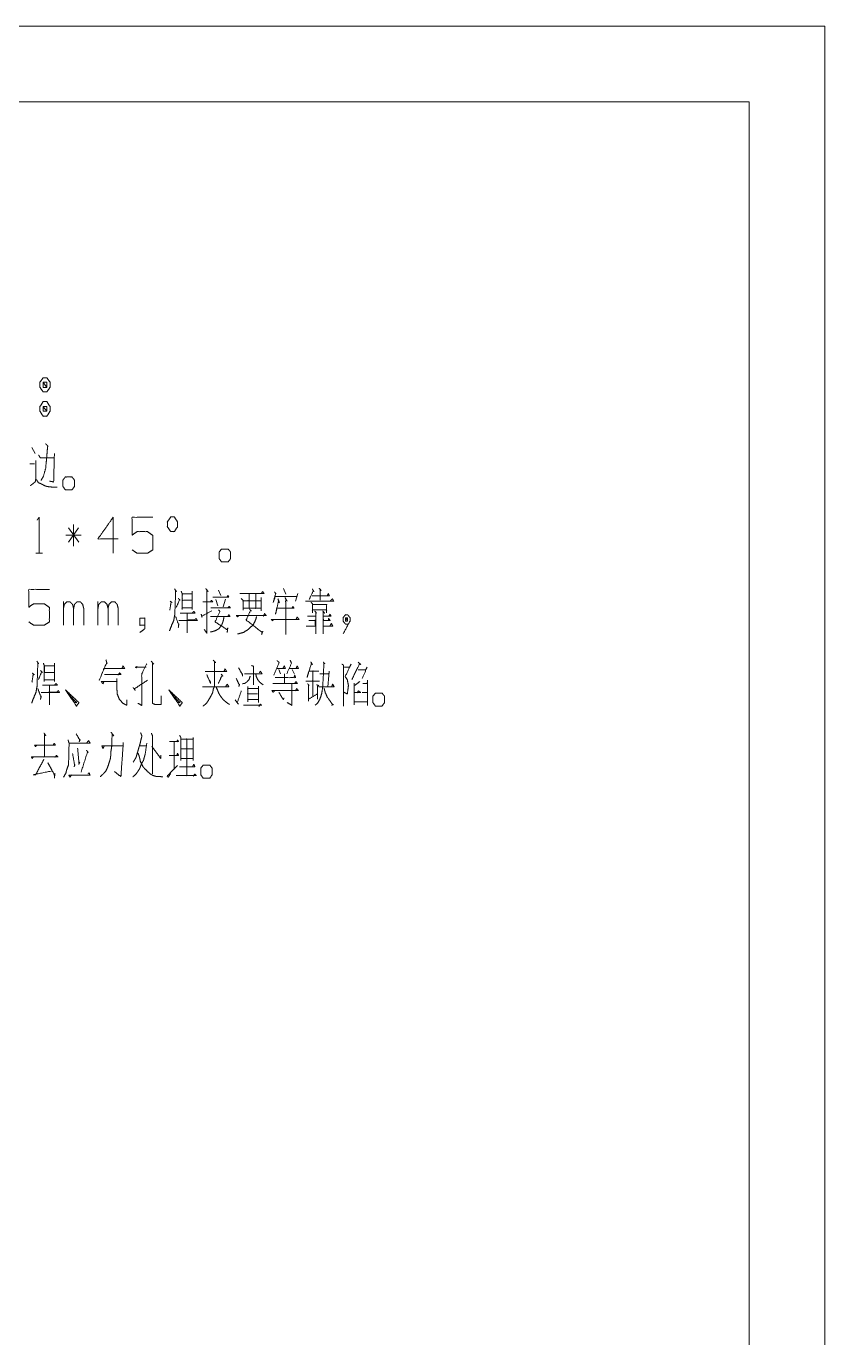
# Model space of a CAD drawing. Header units: millimetres. Extents: x 2210 to 79821, y -19430 to 2344.
# Drawn here: x 4267.5 to 4320.3, y 1703.1 to 1789.8 of the extents above; entities that cross this region are included whole.
import ezdxf

# ---------------------------------------------------------------- set-up
doc = ezdxf.new("R2010")
doc.units = ezdxf.units.MM
doc.layers.add('101', color=7, linetype='Continuous', true_color=0xffffff)

msp = doc.modelspace()

# ---------------------------------------------------------------- linework, layer by layer
at = {"layer": '101', "color": 133, "linetype": 'Continuous', "lineweight": 18}
for p, q in [((4320.265, 1789.822), (3900.265, 1789.822)), ((4320.265, 1492.822), (4320.265, 1789.822)), ((4315.265, 1784.822), (3925.265, 1784.822)), ((4315.265, 1497.822), (4315.265, 1784.822))]:
    msp.add_line(p, q, dxfattribs=at)
at = {"layer": '101', "color": 72, "linetype": 'Continuous', "lineweight": 18}
for p, q in [((4267.876, 1761.979), (4268.088, 1761.579)), ((4267.734, 1760.903), (4268.053, 1760.903)), ((4270.948, 1756.666), (4270.294, 1755.716)), ((4270.294, 1756.666), (4270.965, 1755.716)), ((4270.612, 1755.466), (4270.612, 1756.891)), ((4271.124, 1756.191), (4270.117, 1756.191)), ((4268.141, 1754.991), (4268.565, 1754.991)), ((4280.018, 1751.929), (4280.16, 1751.504)), ((4280.195, 1752.553), (4280.354, 1752.204)), ((4280.655, 1751.954), (4280.513, 1751.454)), ((4284.5, 1752.653), (4284.66, 1752.278)), ((4285.455, 1752.329), (4285.296, 1751.829)), ((4269.958, 1750.229), (4269.958, 1751.804)), ((4272.234, 1750.229), (4272.234, 1751.804)), ((4284.2, 1747.316), (4284.306, 1747.016)), ((4284.571, 1747.016), (4284.571, 1746.391)), ((4285.066, 1747.316), (4285.225, 1746.991)), ((4289.69, 1745.791), (4290.026, 1745.791)), ((4277.282, 1742.528), (4277.282, 1740.704)), ((4275.006, 1742.254), (4275.43, 1742.254)), ((4277.724, 1742.054), (4278.502, 1742.054))]:
    msp.add_line(p, q, dxfattribs=at)
for points, knots in [([(4268.857, 1766.591), (4268.618, 1766.591), (4268.406, 1766.291), (4268.406, 1765.954), (4268.618, 1765.654), (4268.857, 1765.654), (4269.069, 1765.954), (4269.069, 1766.291), (4268.857, 1766.591)], [0, 0, 0.091014, 0.231141, 0.359873, 0.5, 0.591014, 0.731141, 0.859873, 1, 1]), ([(4268.618, 1765.954), (4268.857, 1765.954), (4268.618, 1766.291), (4268.618, 1765.954)], [0, 0, 0.24116, 0.6589, 1, 1]), ([(4268.857, 1765.954), (4268.857, 1766.291), (4268.618, 1766.291)], [0, 0, 0.585821, 1, 1]), ([(4269.069, 1764.679), (4268.857, 1765.016), (4268.618, 1765.016), (4268.406, 1764.679), (4268.406, 1764.379), (4268.618, 1764.041), (4268.857, 1764.041), (4269.069, 1764.379), (4269.069, 1764.679)], [0, 0, 0.149199, 0.238514, 0.387714, 0.5, 0.649199, 0.738514, 0.887714, 1, 1]), ([(4268.618, 1764.679), (4268.618, 1764.379), (4268.857, 1764.379)], [0, 0, 0.556971, 1, 1]), ([(4268.857, 1764.679), (4268.618, 1764.679), (4268.857, 1764.379), (4268.857, 1764.679)], [0, 0, 0.258827, 0.674606, 1, 1]), ([(4268.318, 1761.479), (4268.424, 1761.304), (4269.343, 1761.304)], [0, 0, 0.182091, 1, 1]), ([(4268.777, 1762.229), (4268.919, 1762.079), (4268.883, 1761.729), (4268.848, 1761.254), (4268.777, 1760.579), (4268.636, 1760.079), (4268.477, 1759.804)], [0, 0, 0.080831, 0.218771, 0.405541, 0.67168, 0.875422, 1, 1]), ([(4269.361, 1761.579), (4269.307, 1759.704), (4269.042, 1759.754)], [0, 0, 0.874253, 1, 1]), ([(4268.123, 1761.129), (4268.123, 1759.879), (4268.106, 1759.729), (4267.964, 1759.604), (4267.77, 1759.454)], [0, 0, 0.681074, 0.763374, 0.866199, 1, 1]), ([(4268.176, 1759.854), (4268.3, 1759.654), (4268.477, 1759.579), (4268.671, 1759.479), (4268.848, 1759.404), (4269.042, 1759.379), (4269.29, 1759.354), (4269.537, 1759.354)], [0, 0, 0.153693, 0.2792, 0.422102, 0.54759, 0.675713, 0.838282, 1, 1]), ([(4269.923, 1759.404), (4269.923, 1759.829), (4270.082, 1760.029), (4270.523, 1760.029), (4270.683, 1759.829), (4270.683, 1759.404), (4270.523, 1759.179), (4270.082, 1759.179), (4269.923, 1759.404)], [0, 0, 0.152008, 0.243411, 0.401445, 0.492848, 0.644856, 0.743411, 0.901445, 1, 1]), ([(4268.212, 1757.166), (4268.353, 1757.366), (4268.353, 1754.991)], [0, 0, 0.093484, 1, 1]), ([(4273.578, 1755.941), (4272.234, 1755.941), (4273.242, 1757.366), (4273.242, 1754.991)], [0, 0, 0.245871, 0.565294, 1, 1]), ([(4274.493, 1755.216), (4274.829, 1754.991), (4275.518, 1754.991), (4275.854, 1755.216), (4275.854, 1756.166), (4275.518, 1756.416), (4274.829, 1756.416), (4274.493, 1756.191), (4274.493, 1757.366), (4275.854, 1757.366)], [0, 0, 0.062227, 0.168344, 0.230571, 0.376817, 0.441265, 0.547381, 0.609608, 0.790491, 1, 1]), ([(4277.052, 1756.416), (4277.282, 1756.416), (4277.494, 1756.741), (4277.494, 1757.066), (4277.282, 1757.391), (4277.052, 1757.391), (4276.823, 1757.066), (4276.823, 1756.741), (4277.052, 1756.416)], [0, 0, 0.08568, 0.230391, 0.351581, 0.496291, 0.581972, 0.730391, 0.851581, 1, 1]), ([(4280.244, 1754.641), (4280.244, 1755.066), (4280.404, 1755.266), (4280.845, 1755.266), (4281.004, 1755.066), (4281.004, 1754.641), (4280.845, 1754.416), (4280.404, 1754.416), (4280.244, 1754.641)], [0, 0, 0.152008, 0.243411, 0.401445, 0.492848, 0.644856, 0.743411, 0.901445, 1, 1]), ([(4267.664, 1750.454), (4268, 1750.229), (4268.689, 1750.229), (4269.025, 1750.454), (4269.025, 1751.404), (4268.689, 1751.654), (4268, 1751.654), (4267.664, 1751.429), (4267.664, 1752.604), (4269.025, 1752.604)], [0, 0, 0.062227, 0.168344, 0.230571, 0.376817, 0.441265, 0.547381, 0.609608, 0.790491, 1, 1]), ([(4277.3, 1752.629), (4277.424, 1752.454), (4277.371, 1752.529), (4277.318, 1750.954), (4277.247, 1750.554), (4277.088, 1750.179), (4276.964, 1749.854)], [0, 0, 0.070423, 0.100597, 0.618411, 0.751881, 0.885731, 1, 1]), ([(4277.547, 1752.004), (4277.671, 1751.879), (4277.636, 1751.929), (4277.406, 1751.404)], [0, 0, 0.2171, 0.292679, 1, 1]), ([(4277.742, 1752.479), (4277.795, 1752.329), (4277.795, 1751.279), (4277.795, 1751.379), (4278.466, 1751.379), (4278.466, 1751.279), (4278.466, 1752.479), (4278.466, 1752.304), (4277.812, 1752.304), (4277.812, 1751.879), (4278.449, 1751.879)], [0, 0, 0.030769, 0.233822, 0.253158, 0.383042, 0.402378, 0.63444, 0.668282, 0.794752, 0.876943, 1, 1]), ([(4279.364, 1752.653), (4279.523, 1752.454), (4279.435, 1752.529), (4279.435, 1749.704), (4279.258, 1749.954)], [0, 0, 0.072951, 0.106035, 0.912581, 1, 1]), ([(4279.824, 1752.079), (4280.884, 1752.079), (4280.831, 1752.204), (4280.761, 1752.079)], [0, 0, 0.791484, 0.892824, 1, 1]), ([(4281.605, 1752.329), (4283.214, 1752.329), (4283.125, 1752.454), (4283.019, 1752.329)], [0, 0, 0.835343, 0.914847, 1, 1]), ([(4281.694, 1752.004), (4281.835, 1751.879), (4281.835, 1751.229), (4281.835, 1751.354), (4283.019, 1751.354), (4283.019, 1751.179), (4283.019, 1752.054), (4283.019, 1751.854), (4281.782, 1751.854), (4282.224, 1751.854), (4282.224, 1752.304), (4282.224, 1751.354), (4282.666, 1751.354), (4282.666, 1752.278)], [0, 0, 0.024061, 0.106927, 0.122862, 0.273836, 0.296146, 0.407697, 0.433193, 0.590924, 0.647255, 0.704624, 0.825738, 0.882075, 1, 1]), ([(4283.9, 1752.429), (4283.988, 1752.329), (4283.811, 1751.729), (4283.953, 1752.129), (4285.367, 1752.129)], [0, 0, 0.051389, 0.292216, 0.455566, 1, 1]), ([(4284.129, 1751.979), (4284.235, 1751.704), (4284.165, 1751.829), (4283.97, 1750.954), (4284.059, 1751.354), (4285.19, 1751.354), (4285.119, 1751.479), (4285.066, 1751.354)], [0, 0, 0.093425, 0.138948, 0.42305, 0.552892, 0.911446, 0.956962, 1, 1]), ([(4284.607, 1752.054), (4284.73, 1751.829), (4284.642, 1751.929), (4284.642, 1749.629)], [0, 0, 0.095448, 0.145059, 1, 1]), ([(4285.946, 1751.829), (4287.802, 1751.829), (4287.731, 1751.979), (4287.608, 1751.854)], [0, 0, 0.844512, 0.91998, 1, 1]), ([(4286.406, 1752.629), (4286.512, 1752.429), (4286.476, 1752.529), (4286.194, 1751.929)], [0, 0, 0.227343, 0.333861, 1, 1]), ([(4286.388, 1752.179), (4287.519, 1752.179), (4287.466, 1752.329), (4287.396, 1752.204)], [0, 0, 0.788906, 0.899853, 1, 1]), ([(4286.848, 1752.679), (4286.989, 1752.529), (4286.918, 1752.629), (4286.918, 1751.879)], [0, 0, 0.191133, 0.304672, 1, 1]), ([(4269.958, 1751.329), (4270.011, 1751.604), (4270.188, 1751.779), (4270.382, 1751.779), (4270.559, 1751.604), (4270.63, 1751.329), (4270.63, 1750.229)], [0, 0, 0.118881, 0.224458, 0.306986, 0.412563, 0.533092, 1, 1]), ([(4270.63, 1751.329), (4270.683, 1751.604), (4270.859, 1751.779), (4271.071, 1751.779), (4271.23, 1751.604), (4271.301, 1751.329), (4271.301, 1750.229)], [0, 0, 0.118603, 0.223949, 0.313763, 0.413923, 0.534169, 1, 1]), ([(4272.234, 1751.329), (4272.287, 1751.604), (4272.464, 1751.779), (4272.659, 1751.779), (4272.835, 1751.604), (4272.906, 1751.329), (4272.906, 1750.229)], [0, 0, 0.118877, 0.224466, 0.306994, 0.41257, 0.533094, 1, 1]), ([(4272.906, 1751.329), (4272.959, 1751.604), (4273.136, 1751.779), (4273.348, 1751.779), (4273.507, 1751.604), (4273.578, 1751.329), (4273.578, 1750.229)], [0, 0, 0.118605, 0.223938, 0.313768, 0.413928, 0.534173, 1, 1]), ([(4276.999, 1751.829), (4277.141, 1751.729), (4277.07, 1751.779), (4276.982, 1751.229)], [0, 0, 0.212028, 0.31807, 1, 1]), ([(4277.583, 1750.554), (4278.802, 1750.554), (4278.714, 1750.679), (4278.625, 1750.579), (4278.131, 1750.579), (4278.131, 1751.054), (4278.131, 1749.729)], [0, 0, 0.320857, 0.361127, 0.39624, 0.526443, 0.651408, 1, 1]), ([(4277.671, 1751.029), (4278.661, 1751.029), (4278.572, 1751.154), (4278.484, 1751.054)], [0, 0, 0.775505, 0.89545, 1, 1]), ([(4279.064, 1750.954), (4279.117, 1750.754), (4279.099, 1750.829), (4279.753, 1751.179)], [0, 0, 0.201732, 0.276852, 1, 1]), ([(4279.17, 1751.779), (4279.824, 1751.779), (4279.735, 1751.879), (4279.665, 1751.779)], [0, 0, 0.718752, 0.86542, 1, 1]), ([(4279.7, 1751.379), (4280.99, 1751.379), (4280.902, 1751.479), (4280.814, 1751.379)], [0, 0, 0.828595, 0.914289, 1, 1]), ([(4280.195, 1751.254), (4280.301, 1751.154), (4279.983, 1750.454), (4280.778, 1749.929), (4280.814, 1750.054), (4280.778, 1749.754)], [0, 0, 0.063382, 0.397729, 0.812145, 0.868638, 1, 1]), ([(4282.259, 1751.279), (4282.383, 1751.179), (4282.33, 1751.229), (4282.03, 1750.579), (4283.09, 1749.754), (4283.125, 1749.829), (4283.055, 1749.629)], [0, 0, 0.061504, 0.089684, 0.366517, 0.885936, 0.917994, 1, 1]), ([(4286.317, 1751.754), (4286.406, 1751.654), (4286.406, 1751.054), (4286.406, 1751.254), (4287.343, 1751.254), (4287.343, 1751.054), (4287.343, 1751.604), (4286.388, 1751.604)], [0, 0, 0.037336, 0.20518, 0.26113, 0.523187, 0.579137, 0.732994, 1, 1]), ([(4286.565, 1751.179), (4286.671, 1751.029), (4286.636, 1751.104), (4286.636, 1749.654)], [0, 0, 0.107015, 0.155311, 1, 1]), ([(4287.095, 1751.179), (4287.219, 1751.029), (4287.13, 1751.104), (4287.13, 1749.654), (4287.13, 1750.829), (4287.643, 1750.829), (4287.572, 1750.954), (4287.484, 1750.829)], [0, 0, 0.051928, 0.082882, 0.470098, 0.783876, 0.920761, 0.959114, 1, 1]), ([(4275.342, 1750.229), (4275.006, 1750.229), (4275.006, 1750.704), (4275.342, 1750.704), (4275.342, 1750.004), (4275.006, 1749.754)], [0, 0, 0.148256, 0.357928, 0.506184, 0.815178, 1, 1]), ([(4277.371, 1750.804), (4277.583, 1750.229), (4277.583, 1750.329), (4277.547, 1750.079)], [0, 0, 0.634877, 0.738453, 1, 1]), ([(4280.566, 1750.779), (4280.531, 1750.579), (4280.478, 1750.404), (4280.407, 1750.229), (4280.23, 1750.004), (4280.018, 1749.879), (4279.859, 1749.829), (4279.665, 1749.779)], [0, 0, 0.137746, 0.261752, 0.389762, 0.583801, 0.750762, 0.863853, 1, 1]), ([(4279.682, 1750.804), (4280.973, 1750.804), (4280.884, 1750.929), (4280.831, 1750.829)], [0, 0, 0.828928, 0.927277, 1, 1]), ([(4281.552, 1750.879), (4281.464, 1750.779), (4281.376, 1750.879), (4283.355, 1750.879), (4283.249, 1751.004), (4283.161, 1750.829)], [0, 0, 0.051199, 0.102397, 0.861882, 0.924784, 1, 1]), ([(4282.719, 1750.804), (4282.666, 1750.604), (4282.507, 1750.279), (4282.171, 1749.954), (4281.853, 1749.754), (4281.464, 1749.654)], [0, 0, 0.114103, 0.313636, 0.571365, 0.778586, 1, 1]), ([(4283.829, 1750.604), (4283.776, 1750.529), (4283.705, 1750.604), (4285.526, 1750.604), (4285.402, 1750.779), (4285.331, 1750.604)], [0, 0, 0.037979, 0.080592, 0.833332, 0.921955, 1, 1]), ([(4286.088, 1750.829), (4286.653, 1750.829), (4286.6, 1750.829), (4286.636, 1750.829), (4286.636, 1750.554), (4286.176, 1750.554), (4286.6, 1750.554), (4286.6, 1750.179), (4285.999, 1750.179)], [0, 0, 0.202818, 0.221824, 0.234499, 0.333106, 0.497899, 0.650016, 0.784492, 1, 1]), ([(4287.095, 1750.554), (4287.572, 1750.554), (4287.484, 1750.679), (4287.466, 1750.554)], [0, 0, 0.630796, 0.833141, 1, 1]), ([(4287.095, 1750.179), (4287.749, 1750.179), (4287.661, 1750.354), (4287.572, 1750.204)], [0, 0, 0.638576, 0.830011, 1, 1]), ([(4288.735, 1750.304), (4288.594, 1750.304), (4288.435, 1750.504), (4288.435, 1750.729), (4288.594, 1750.929), (4288.735, 1750.929), (4288.894, 1750.729), (4288.894, 1750.504), (4288.435, 1749.654)], [0, 0, 0.057341, 0.160987, 0.252238, 0.355877, 0.413218, 0.516857, 0.608109, 1, 1]), ([(4288.594, 1750.504), (4288.735, 1750.504), (4288.594, 1750.729), (4288.594, 1750.504)], [0, 0, 0.223671, 0.644056, 1, 1]), ([(4288.735, 1750.504), (4288.735, 1750.729), (4288.594, 1750.729)], [0, 0, 0.614104, 1, 1]), ([(4268.194, 1747.866), (4268.318, 1747.691), (4268.265, 1747.766), (4268.212, 1746.191), (4268.141, 1745.791), (4267.982, 1745.416), (4267.858, 1745.091)], [0, 0, 0.070423, 0.100605, 0.618416, 0.751887, 0.885731, 1, 1]), ([(4268.636, 1747.716), (4268.689, 1747.566), (4268.689, 1746.516), (4268.689, 1746.616), (4269.361, 1746.616), (4269.361, 1746.516), (4269.361, 1747.716), (4269.361, 1747.541), (4268.707, 1747.541), (4268.707, 1747.116), (4269.343, 1747.116)], [0, 0, 0.030767, 0.23382, 0.253156, 0.383048, 0.402384, 0.634447, 0.668289, 0.79476, 0.876951, 1, 1]), ([(4272.765, 1747.941), (4272.835, 1747.691), (4272.818, 1747.766), (4272.323, 1746.591), (4272.641, 1747.366), (4274.002, 1747.366), (4273.896, 1747.541), (4273.807, 1747.341)], [0, 0, 0.061361, 0.07956, 0.380695, 0.578569, 0.900023, 0.948357, 1, 1]), ([(4275.465, 1747.691), (4275.129, 1746.991), (4275.129, 1744.941), (4274.882, 1745.066)], [0, 0, 0.250158, 0.910682, 1, 1]), ([(4275.748, 1747.866), (4275.925, 1747.666), (4275.836, 1747.716), (4275.836, 1745.191), (4275.854, 1745.066), (4276.013, 1744.991), (4276.42, 1744.991), (4276.42, 1745.566)], [0, 0, 0.063897, 0.0882, 0.692688, 0.722913, 0.765017, 0.862346, 1, 1]), ([(4279.859, 1747.916), (4280.018, 1747.766), (4279.93, 1747.791), (4279.93, 1746.166), (4279.859, 1746.016), (4279.824, 1745.791), (4279.682, 1745.516), (4279.523, 1745.241), (4279.4, 1745.066), (4279.187, 1744.891)], [0, 0, 0.063464, 0.090124, 0.561778, 0.609905, 0.676012, 0.765767, 0.857979, 0.920184, 1, 1]), ([(4282.383, 1747.566), (4282.524, 1747.516), (4282.507, 1747.541), (4282.507, 1746.291), (4282.507, 1747.016), (4281.924, 1747.016), (4283.09, 1747.016), (4282.966, 1747.191), (4282.913, 1747.091)], [0, 0, 0.035429, 0.042661, 0.337969, 0.50925, 0.647047, 0.922631, 0.973257, 1, 1]), ([(4284.076, 1747.891), (4284.218, 1747.766), (4283.864, 1746.941)], [0, 0, 0.173729, 1, 1]), ([(4284.942, 1747.916), (4285.031, 1747.716), (4284.713, 1747.016)], [0, 0, 0.22142, 1, 1]), ([(4286.3, 1747.816), (4286.406, 1747.641), (4286.335, 1747.691), (4286.052, 1746.766), (4286.176, 1747.191), (4286.83, 1747.191), (4286.441, 1747.191), (4286.441, 1745.541), (4286.441, 1746.541), (4285.982, 1746.541), (4286.883, 1746.541)], [0, 0, 0.030292, 0.04311, 0.186306, 0.251836, 0.348651, 0.406217, 0.650485, 0.798525, 0.866556, 1, 1]), ([(4287.13, 1747.791), (4287.236, 1747.691), (4287.166, 1747.716), (4287.095, 1746.166), (4287.024, 1745.716), (4286.901, 1745.341), (4286.759, 1745.091), (4286.583, 1744.941)], [0, 0, 0.046389, 0.070254, 0.564117, 0.709103, 0.834793, 0.926207, 1, 1]), ([(4288.346, 1747.666), (4288.47, 1747.591), (4288.47, 1744.891), (4288.47, 1747.466), (4288.877, 1747.466), (4288.965, 1747.666), (4288.576, 1746.841), (4288.718, 1746.616), (4288.788, 1746.241), (4288.718, 1745.691), (4288.452, 1745.816)], [0, 0, 0.017119, 0.336573, 0.641239, 0.689335, 0.715205, 0.823115, 0.854558, 0.899707, 0.965316, 1, 1]), ([(4289.425, 1747.791), (4289.601, 1747.641), (4289.531, 1747.691), (4289.018, 1746.641)], [0, 0, 0.155917, 0.214176, 1, 1]), ([(4267.893, 1747.066), (4268.035, 1746.966), (4267.964, 1747.016), (4267.876, 1746.466)], [0, 0, 0.212003, 0.318011, 1, 1]), ([(4268.441, 1747.241), (4268.565, 1747.116), (4268.53, 1747.166), (4268.3, 1746.641)], [0, 0, 0.217072, 0.292654, 1, 1]), ([(4272.641, 1746.516), (4272.57, 1746.366), (4272.446, 1746.516), (4273.489, 1746.516), (4273.489, 1746.716), (4273.489, 1746.041), (4273.507, 1745.691), (4273.648, 1745.341), (4273.896, 1745.066), (4274.143, 1744.941), (4274.143, 1745.291)], [0, 0, 0.041424, 0.089998, 0.350496, 0.400453, 0.569067, 0.656607, 0.750904, 0.843311, 0.912567, 1, 1]), ([(4272.676, 1746.966), (4273.772, 1746.966), (4273.666, 1747.091), (4273.578, 1746.941)], [0, 0, 0.764258, 0.878591, 1, 1]), ([(4274.811, 1747.516), (4274.776, 1747.416), (4274.688, 1747.466), (4275.43, 1747.466)], [0, 0, 0.111643, 0.218513, 1, 1]), ([(4279.311, 1747.166), (4280.743, 1747.166), (4280.637, 1747.341), (4280.566, 1747.166)], [0, 0, 0.784459, 0.896586, 1, 1]), ([(4279.435, 1746.966), (4279.665, 1746.391), (4279.682, 1746.466), (4279.576, 1746.641)], [0, 0, 0.687336, 0.772875, 1, 1]), ([(4280.389, 1746.991), (4280.495, 1746.866), (4280.425, 1746.891), (4280.195, 1746.391)], [0, 0, 0.207707, 0.30272, 1, 1]), ([(4281.376, 1746.716), (4281.588, 1746.266), (4281.588, 1746.341), (4281.552, 1746.191)], [0, 0, 0.684703, 0.787917, 1, 1]), ([(4281.535, 1747.416), (4281.782, 1746.966), (4281.8, 1747.016), (4281.782, 1746.866)], [0, 0, 0.715633, 0.789525, 1, 1]), ([(4282.295, 1746.866), (4282.224, 1746.641), (4282.083, 1746.491), (4281.941, 1746.391), (4281.782, 1746.366)], [0, 0, 0.30385, 0.569427, 0.792587, 1, 1]), ([(4282.666, 1747.016), (4282.701, 1746.841), (4282.79, 1746.641), (4282.931, 1746.466), (4283.161, 1746.291)], [0, 0, 0.19599, 0.435975, 0.682952, 1, 1]), ([(4283.953, 1746.766), (4285.296, 1746.766), (4285.243, 1746.941), (4285.19, 1746.766)], [0, 0, 0.786012, 0.89301, 1, 1]), ([(4284.076, 1747.366), (4284.624, 1747.366), (4284.553, 1747.541), (4284.447, 1747.366)], [0, 0, 0.582093, 0.78261, 1, 1]), ([(4284.872, 1747.366), (4285.49, 1747.366), (4285.402, 1747.541), (4285.313, 1747.341)], [0, 0, 0.598664, 0.788389, 1, 1]), ([(4286.901, 1747.016), (4287.502, 1747.016), (4287.519, 1747.191), (4287.431, 1746.191)], [0, 0, 0.337467, 0.436241, 1, 1]), ([(4289.425, 1747.291), (4289.937, 1747.291), (4290.026, 1747.466), (4289.707, 1746.716)], [0, 0, 0.336485, 0.465194, 1, 1]), ([(4268.265, 1746.041), (4268.477, 1745.466), (4268.477, 1745.566), (4268.441, 1745.316)], [0, 0, 0.634882, 0.738457, 1, 1]), ([(4268.477, 1745.791), (4269.696, 1745.791), (4269.608, 1745.916), (4269.52, 1745.816), (4269.025, 1745.816), (4269.025, 1746.291), (4269.025, 1744.966)], [0, 0, 0.320853, 0.361129, 0.396235, 0.526448, 0.651412, 1, 1]), ([(4268.565, 1746.266), (4269.555, 1746.266), (4269.467, 1746.391), (4269.378, 1746.291)], [0, 0, 0.775495, 0.895434, 1, 1]), ([(4270.223, 1745.741), (4270.824, 1745.116), (4270.683, 1745.116), (4270.082, 1745.966), (4270.824, 1744.891), (4270.983, 1745.116), (4270.082, 1745.966)], [0, 0, 0.178025, 0.207055, 0.420794, 0.689031, 0.745609, 1, 1]), ([(4274.564, 1746.116), (4274.705, 1745.916), (4274.635, 1746.016), (4275.501, 1746.591)], [0, 0, 0.174079, 0.261125, 1, 1]), ([(4277.052, 1745.741), (4277.653, 1745.116), (4277.512, 1745.116), (4276.911, 1745.966), (4277.653, 1744.891), (4277.812, 1745.116), (4276.911, 1745.966)], [0, 0, 0.178025, 0.207055, 0.420794, 0.689031, 0.745609, 1, 1]), ([(4279.152, 1746.166), (4280.884, 1746.166), (4280.778, 1746.341), (4280.672, 1746.166)], [0, 0, 0.808892, 0.904446, 1, 1]), ([(4280.054, 1746.116), (4280.142, 1745.941), (4280.23, 1745.716), (4280.389, 1745.466), (4280.531, 1745.291), (4280.743, 1745.116), (4280.937, 1744.991)], [0, 0, 0.133792, 0.298778, 0.501012, 0.654558, 0.842247, 1, 1]), ([(4281.305, 1745.291), (4281.517, 1745.016), (4281.446, 1745.116), (4281.711, 1745.891)], [0, 0, 0.269455, 0.364464, 1, 1]), ([(4282.136, 1746.191), (4282.136, 1745.166), (4282.136, 1745.316), (4282.843, 1745.316), (4282.843, 1745.116), (4282.843, 1746.191), (4282.843, 1746.041), (4282.136, 1746.041), (4282.136, 1745.691), (4282.79, 1745.691)], [0, 0, 0.204265, 0.234158, 0.375053, 0.414911, 0.62914, 0.659034, 0.799928, 0.869675, 1, 1]), ([(4283.9, 1745.891), (4283.811, 1745.791), (4283.74, 1745.916), (4285.473, 1745.916), (4285.367, 1746.041), (4285.296, 1745.891)], [0, 0, 0.057044, 0.118449, 0.85902, 0.929101, 1, 1]), ([(4283.793, 1746.391), (4285.402, 1746.391), (4285.331, 1746.516), (4285.243, 1746.391)], [0, 0, 0.844251, 0.919636, 1, 1]), ([(4285.048, 1746.341), (4285.048, 1744.941), (4284.748, 1745.116)], [0, 0, 0.801046, 1, 1]), ([(4286.088, 1746.366), (4286.194, 1746.241), (4286.158, 1746.291), (4286.158, 1745.216), (4286.158, 1745.341), (4286.742, 1745.691), (4286.742, 1745.341), (4286.742, 1746.191), (4286.83, 1746.241), (4286.689, 1746.291)], [0, 0, 0.046084, 0.063294, 0.365522, 0.400663, 0.591909, 0.690313, 0.929289, 0.957839, 1, 1]), ([(4286.83, 1746.166), (4287.837, 1746.166), (4287.749, 1746.341), (4287.678, 1746.166)], [0, 0, 0.723626, 0.86444, 1, 1]), ([(4287.183, 1746.066), (4287.254, 1745.791), (4287.396, 1745.466), (4287.749, 1744.966), (4287.802, 1744.991), (4287.661, 1744.941)], [0, 0, 0.194556, 0.437424, 0.857031, 0.897209, 1, 1]), ([(4289.548, 1746.516), (4289.177, 1746.241), (4289.177, 1746.391), (4289.177, 1744.966), (4289.177, 1745.166), (4290.043, 1745.166), (4290.043, 1744.941), (4290.043, 1746.591), (4290.043, 1746.391), (4289.743, 1746.391)], [0, 0, 0.084319, 0.111697, 0.371805, 0.40831, 0.566394, 0.607464, 0.908646, 0.945155, 1, 1]), ([(4289.213, 1745.791), (4289.601, 1745.791), (4289.442, 1745.891), (4289.372, 1745.766)], [0, 0, 0.539815, 0.80065, 1, 1]), ([(4281.853, 1744.941), (4283.055, 1744.941), (4282.966, 1745.016), (4282.878, 1744.866)], [0, 0, 0.80561, 0.883295, 1, 1]), ([(4284.2, 1745.791), (4284.483, 1745.316), (4284.536, 1745.416)], [0, 0, 0.830038, 1, 1]), ([(4290.411, 1745.116), (4290.411, 1745.541), (4290.57, 1745.741), (4291.012, 1745.741), (4291.171, 1745.541), (4291.171, 1745.116), (4291.012, 1744.891), (4290.57, 1744.891), (4290.411, 1745.116)], [0, 0, 0.152004, 0.243404, 0.401447, 0.492848, 0.644851, 0.743404, 0.901447, 1, 1]), ([(4268.671, 1743.104), (4268.795, 1742.929), (4268.707, 1743.004), (4268.707, 1741.529), (4267.84, 1741.529), (4269.59, 1741.529), (4269.502, 1741.629), (4269.396, 1741.504)], [0, 0, 0.045416, 0.069976, 0.382576, 0.566129, 0.936976, 0.965261, 1, 1]), ([(4268.194, 1742.304), (4268.106, 1742.204), (4268.053, 1742.304), (4269.431, 1742.304), (4269.343, 1742.429), (4269.272, 1742.304)], [0, 0, 0.069434, 0.128312, 0.845615, 0.925275, 1, 1]), ([(4270.258, 1742.654), (4270.329, 1742.429), (4270.294, 1741.004), (4270.17, 1740.679), (4270.117, 1740.454), (4269.958, 1740.179)], [0, 0, 0.092202, 0.649474, 0.785424, 0.875797, 1, 1]), ([(4270.329, 1742.429), (4271.725, 1742.429), (4271.619, 1742.604), (4271.478, 1742.429)], [0, 0, 0.764715, 0.876776, 1, 1]), ([(4270.806, 1743.054), (4271.054, 1742.604), (4271.054, 1742.679), (4271.001, 1742.528)], [0, 0, 0.686887, 0.787191, 1, 1]), ([(4273.1, 1743.154), (4273.277, 1742.929), (4273.171, 1743.029), (4273.153, 1742.254), (4273.1, 1741.929), (4273.083, 1741.654), (4273.065, 1741.429), (4272.977, 1741.154), (4272.871, 1740.829), (4272.747, 1740.579), (4272.588, 1740.404), (4272.393, 1740.229)], [0, 0, 0.083042, 0.125344, 0.350337, 0.445916, 0.525898, 0.591405, 0.675244, 0.774469, 0.855434, 0.924076, 1, 1]), ([(4273.913, 1742.479), (4273.754, 1740.229), (4273.33, 1740.554)], [0, 0, 0.808463, 1, 1]), ([(4275.465, 1742.429), (4275.359, 1741.704), (4275.289, 1741.479), (4275.253, 1741.304), (4275.147, 1741.129), (4275.059, 1740.929), (4275.006, 1740.779), (4274.882, 1740.579), (4274.776, 1740.429), (4274.546, 1740.204)], [0, 0, 0.296651, 0.392136, 0.464426, 0.547269, 0.635793, 0.70021, 0.795421, 0.869799, 1, 1]), ([(4275.059, 1743.129), (4275.147, 1742.904), (4275.059, 1742.579), (4275.023, 1742.404), (4274.953, 1742.179), (4274.882, 1741.929), (4274.811, 1741.704), (4274.758, 1741.504), (4274.67, 1741.354), (4274.564, 1741.179)], [0, 0, 0.116544, 0.278923, 0.364995, 0.478698, 0.603948, 0.717657, 0.817411, 0.901351, 1, 1]), ([(4275.766, 1743.104), (4275.836, 1742.929), (4275.836, 1740.404)], [0, 0, 0.069548, 1, 1]), ([(4276.964, 1742.554), (4277.565, 1742.554), (4277.494, 1742.654), (4277.459, 1742.528)], [0, 0, 0.704227, 0.847763, 1, 1]), ([(4277.636, 1742.954), (4277.724, 1742.804), (4277.724, 1741.304), (4277.724, 1741.429), (4278.537, 1741.429), (4278.537, 1741.304), (4278.537, 1742.804), (4278.537, 1742.704), (4277.724, 1742.704), (4278.113, 1742.704), (4278.113, 1740.304), (4277.406, 1740.304), (4278.749, 1740.304), (4278.661, 1740.354), (4278.643, 1740.404), (4278.537, 1740.254)], [0, 0, 0.016857, 0.162098, 0.174203, 0.252929, 0.265034, 0.410275, 0.419956, 0.498682, 0.536334, 0.768722, 0.837177, 0.967245, 0.977078, 0.982212, 1, 1]), ([(4267.964, 1741.504), (4267.893, 1741.429), (4267.84, 1741.529)], [0, 0, 0.476598, 1, 1]), ([(4270.559, 1741.754), (4270.7, 1740.954), (4270.718, 1741.029), (4270.665, 1740.879)], [0, 0, 0.774783, 0.848276, 1, 1]), ([(4270.895, 1742.104), (4270.983, 1741.129), (4271.036, 1741.179), (4270.965, 1741.029)], [0, 0, 0.803972, 0.863834, 1, 1]), ([(4271.478, 1741.979), (4271.584, 1741.829), (4271.549, 1741.854), (4271.124, 1740.529)], [0, 0, 0.113534, 0.140284, 1, 1]), ([(4272.641, 1742.229), (4272.57, 1742.079), (4272.499, 1742.254), (4273.896, 1742.254)], [0, 0, 0.094712, 0.202518, 1, 1]), ([(4274.882, 1741.779), (4274.953, 1741.604), (4275.006, 1741.404), (4275.041, 1741.229), (4275.218, 1740.879), (4275.306, 1740.779), (4275.554, 1740.529), (4275.695, 1740.404), (4275.872, 1740.304), (4276.119, 1740.229), (4276.349, 1740.229), (4276.526, 1740.204)], [0, 0, 0.075189, 0.157619, 0.228742, 0.384949, 0.438119, 0.578242, 0.653429, 0.73434, 0.837338, 0.928876, 1, 1]), ([(4275.801, 1742.229), (4276.384, 1741.429), (4276.384, 1741.654)], [0, 0, 0.81482, 1, 1]), ([(4276.946, 1741.629), (4277.565, 1741.629), (4277.494, 1741.779), (4277.459, 1741.654)], [0, 0, 0.676561, 0.857939, 1, 1]), ([(4268.671, 1741.379), (4268.123, 1740.354), (4267.964, 1740.354), (4269.219, 1740.604), (4268.936, 1741.129), (4269.378, 1740.304), (4269.396, 1740.454), (4269.361, 1740.129)], [0, 0, 0.252062, 0.286561, 0.564061, 0.693381, 0.896344, 0.929101, 1, 1]), ([(4277.035, 1740.429), (4276.876, 1740.179), (4276.805, 1740.254), (4277.494, 1740.954)], [0, 0, 0.214432, 0.289046, 1, 1]), ([(4277.636, 1740.879), (4278.643, 1740.879), (4278.572, 1741.054), (4278.502, 1740.904)], [0, 0, 0.739673, 0.878251, 1, 1]), ([(4279.028, 1740.354), (4279.028, 1740.779), (4279.187, 1740.979), (4279.629, 1740.979), (4279.788, 1740.779), (4279.788, 1740.354), (4279.629, 1740.129), (4279.187, 1740.129), (4279.028, 1740.354)], [0, 0, 0.152004, 0.243404, 0.401447, 0.492848, 0.644851, 0.743404, 0.901447, 1, 1]), ([(4270.488, 1740.354), (4270.4, 1740.179), (4270.311, 1740.329), (4271.708, 1740.329), (4271.655, 1740.479), (4271.566, 1740.404)], [0, 0, 0.096026, 0.181313, 0.865282, 0.943213, 1, 1])]:
    msp.add_open_spline(points, degree=1, knots=knots, dxfattribs=at)

doc.saveas('drawing.dxf')
